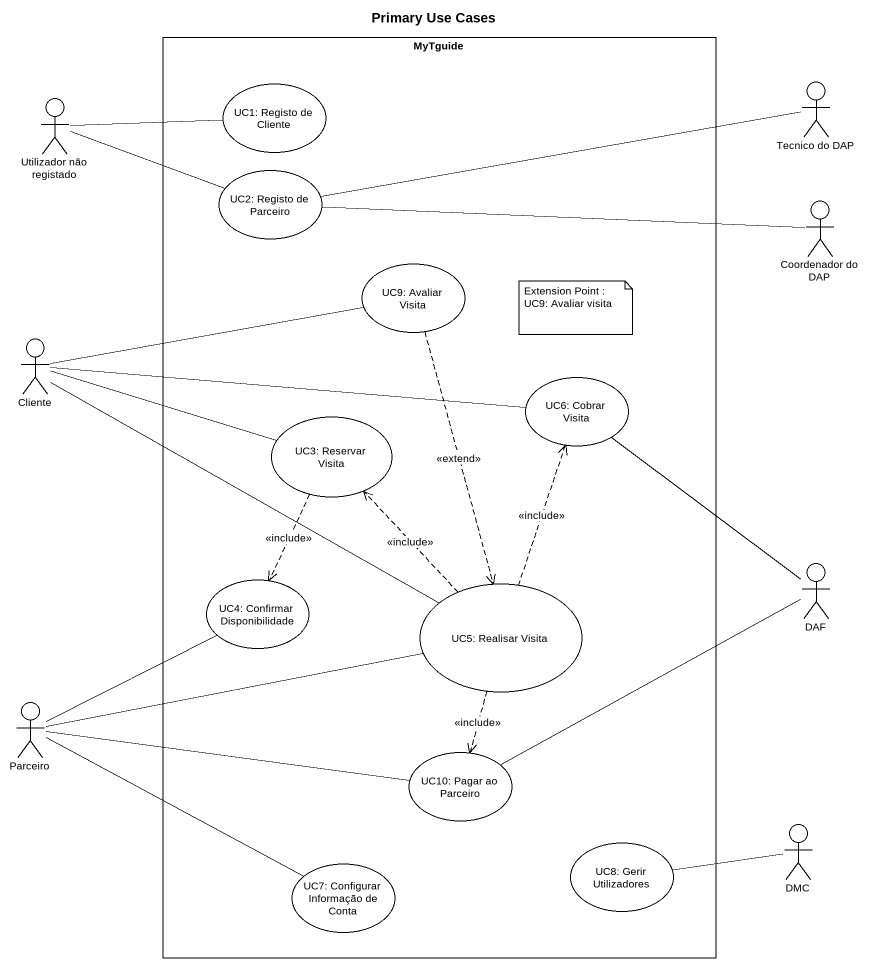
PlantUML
@startuml
title Primary Use Cases
rectangle MyTguide {
  usecase "UC1: Registo de Cliente" as UC1_Registo_de_Cliente
  usecase "UC2: Registo de Parceiro" as UC2_Registo_de_Parceiro
  usecase "UC9: Avaliar Visita" as UC9_Avaliar_Visita
  usecase "UC6: Cobrar Visita" as UC6_Cobrar_Visita
  usecase "UC3: Reservar Visita" as UC3_Reservar_Visita
  usecase "UC4: Confirmar Disponibilidade" as UC4_Confirmar
  usecase "UC5: Realisar Visita" as UC5_Realisar_Visita
  usecase "UC10: Pagar ao Parceiro" as UC10_Pagar_ao_Parceiro
  usecase "UC7: Configurar Informação de Conta" as UC7_Configurar_Informação
  usecase "UC8: Gerir Utilizadores" as UC8_Gerir_Utilizadores
}
actor "Utilizador não registado" as Utilizador_não_registado
actor "Tecnico do DAP" as Tecnico_do_DAP
actor "Coordenador do DAP" as Coordenador_do_DAP
actor Cliente
actor DAF
actor Parceiro
actor DMC
Utilizador_não_registado -right- UC1_Registo_de_Cliente
Utilizador_não_registado -right- UC2_Registo_de_Parceiro
UC2_Registo_de_Parceiro -right- Tecnico_do_DAP
UC2_Registo_de_Parceiro -right- Coordenador_do_DAP
UC9_Avaliar_Visita ..> UC5_Realisar_Visita : <<extend>>
Cliente -right- UC9_Avaliar_Visita
Cliente -right- UC6_Cobrar_Visita
Cliente -right- UC3_Reservar_Visita
Cliente -right- UC5_Realisar_Visita
UC6_Cobrar_Visita -- DAF
UC3_Reservar_Visita ..> UC4_Confirmar : <<include>>
UC5_Realisar_Visita .up.> UC6_Cobrar_Visita : <<include>>
UC5_Realisar_Visita .up.> UC3_Reservar_Visita : <<include>>
UC5_Realisar_Visita ..> UC10_Pagar_ao_Parceiro : <<include>>
Parceiro -right- UC4_Confirmar
Parceiro -right- UC5_Realisar_Visita
Parceiro -right- UC10_Pagar_ao_Parceiro
UC10_Pagar_ao_Parceiro -right- DAF
UC7_Configurar_Informação -left- Parceiro
UC8_Gerir_Utilizadores -right- DMC
note as N1
  Extension Point : UC9: Avaliar visita
end note
@enduml
